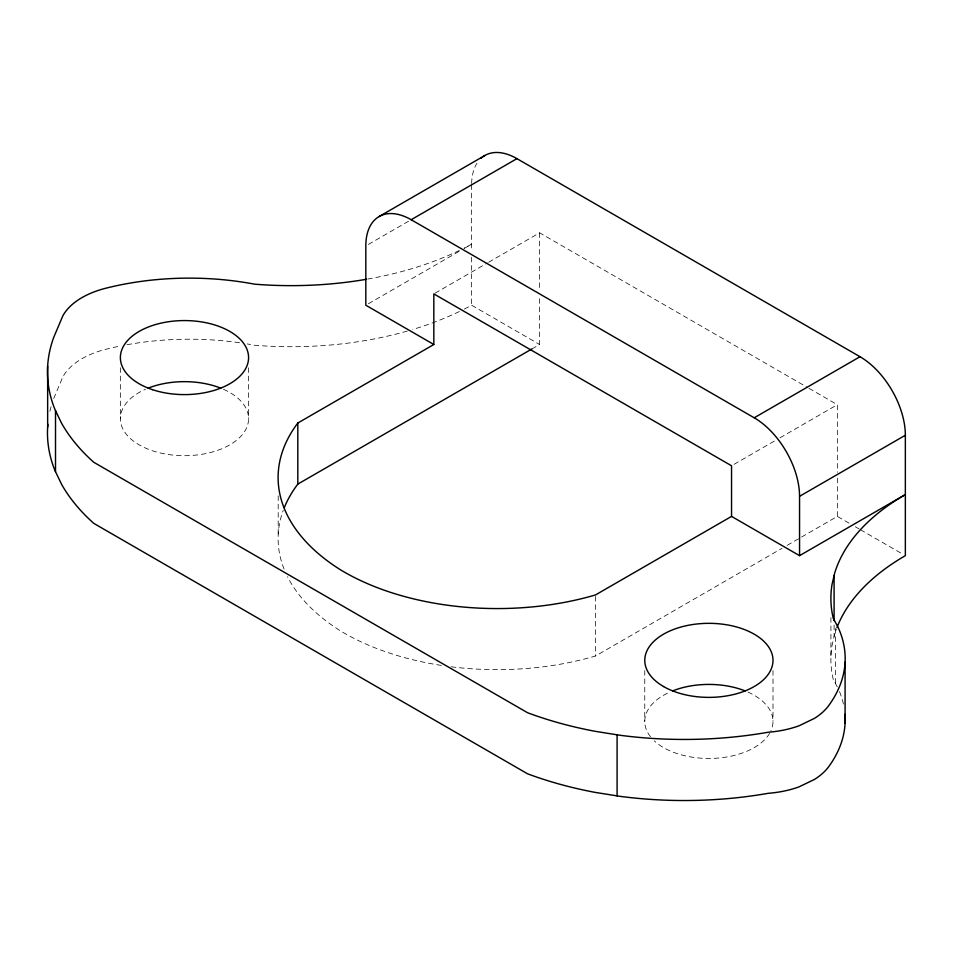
<?xml version="1.0" encoding="UTF-8"?>
<svg xmlns="http://www.w3.org/2000/svg" width="953" height="953" viewBox="0 0 953 953"><rect width="100%" height="100%" fill="white"/><g stroke="black" fill="none" stroke-linecap="round" stroke-linejoin="round"><path stroke-width="0.71" stroke-dasharray="4.76 3.57" d="M53.725 398.449L62.815 376.971A77.431 44.708 0 0 1 105.592 349.358A208.29 120.257 0 0 1 119.768 346.118M368.37 244.433L409.159 220.882M368.37 303.769L462.693 249.305M463.968 248.578L471.604 244.159A262.563 151.587 0 0 1 464.349 247.983M435.104 293.155L487.364 262.98M488.639 262.254L539.612 232.818L807.703 387.585M531.905 348.953L539.612 344.498L539.612 296.002M734.096 464.314L774.884 440.762M779.983 437.82L837.342 404.703L837.342 472.307M451.174 666.79A216.426 124.95 0 0 0 595.53 655.998L782.032 548.32M787.178 545.354L837.342 516.395L850.171 523.805M808.99 388.336L837.342 404.703M464.349 309.058A262.563 151.587 0 0 0 471.604 305.234L539.612 344.498M855.306 526.759L859.153 528.986M860.44 529.725L902.789 554.169M837.282 686.851L833.244 679.37A254.237 146.786 0 0 1 832.017 645.634L834.59 634.46A254.237 146.786 0 0 1 836.436 628.932M837.342 478.18L837.342 516.395M835.59 628.456L835.59 683.718M834.089 625.037L834.089 636.664M830.921 617.627L830.921 656.891M773.002 670.543L773.002 721.433M644.764 670.543L644.764 721.433M595.53 596.375L595.53 655.998M539.612 232.818L539.612 290.129M471.604 184.822L471.604 251.425M471.604 257.25L471.604 305.234M278.193 495.87L278.193 535.133M248.578 367.763L248.578 418.665M120.34 367.763L120.34 418.665M459.37 250.436A262.563 151.587 0 0 1 368.084 278.991M471.628 183.464A64.113 37.024 60 0 1 476.965 163.237M459.37 311.512A262.563 151.587 0 0 1 412.744 329.476M407.36 331.06A262.563 151.587 0 0 1 254.499 345.236A208.29 120.257 0 0 0 247.22 343.938M126.999 344.724A208.29 120.257 0 0 1 239.858 342.794M49.913 411.303A288.306 166.453 0 0 1 51.391 405.561M839.474 691.604A209.696 121.067 0 0 1 843.453 704.148M223.502 389.3A64.113 37.024 0 0 1 231.734 443.681A64.113 37.024 0 0 1 137.196 443.681A64.113 37.024 0 0 1 145.428 389.3M441.37 665.42A216.426 124.95 0 0 1 340.888 631.124A235.963 136.231 0 0 1 287.52 576.696M284.077 569.06A235.963 136.231 0 0 1 283.244 510.355M747.914 692.069A64.113 37.024 0 0 1 770.81 731.022M769.607 733.322A64.113 37.024 0 0 1 716.096 758.219A64.113 37.024 0 0 1 654.306 740.862M650.482 736.717A64.113 37.024 0 0 1 669.852 692.069"/><path stroke-width="1.43" d="M379.103 216.545L484.886 155.47M433.829 344.498L297.812 423.025A235.963 136.231 0 0 0 340.888 570.049A216.426 124.95 0 0 0 595.53 594.922L731.547 516.395L731.547 465.779L433.829 293.893L433.829 344.498L365.821 305.234L365.821 245.898A64.113 37.024 60 0 1 411.16 219.726L516.943 158.651L860.011 356.72A64.113 37.024 60 0 1 905.35 435.247L905.35 555.659A254.237 146.786 0 0 0 836.96 627.55M284.22 507.794A235.963 136.231 0 0 1 297.812 484.112L531.905 348.953M411.16 219.726L754.216 417.795L860.011 356.72M731.547 516.395L799.555 555.659L799.555 496.322L905.35 435.247M799.555 555.659L905.35 494.571A254.237 146.786 0 0 0 834.59 573.384L832.017 584.558A254.237 146.786 0 0 0 833.244 618.294L837.842 626.812A209.696 121.067 0 0 1 828.741 705.542A76.633 44.243 0 0 1 814.422 718.383L799.162 725.733A76.633 44.243 0 0 1 768.189 732.238A288.306 166.453 0 0 1 619.462 735.192L595.291 731.332A288.306 166.453 0 0 1 527.533 712.713L93.787 462.288A288.306 166.453 0 0 1 61.54 423.168L54.845 409.218A288.306 166.453 0 0 1 53.725 337.374L62.815 315.896A77.431 44.708 0 0 1 105.592 288.282A208.29 120.257 0 0 1 254.499 284.161A262.563 151.587 0 0 0 366.631 279.241M845.085 662.156L845.085 723.244M834.089 575.588L834.089 620.665M617.091 734.811L617.091 795.886M297.812 423.025L297.812 484.112M55.512 410.588L55.512 471.664M47.65 366.083L47.65 427.17M754.216 417.795A64.113 37.024 60 0 1 799.555 496.322M47.864 424.276A288.306 166.453 0 0 0 54.845 470.294L61.54 484.243A288.306 166.453 0 0 0 93.787 523.376L527.533 773.788A288.306 166.453 0 0 0 595.291 792.408L619.462 796.267A288.306 166.453 0 0 0 768.189 793.313A76.633 44.243 0 0 0 799.162 786.809L814.422 779.459A76.633 44.243 0 0 0 828.741 766.629A209.696 121.067 0 0 0 844.977 714.309M148.156 388.157A64.113 37.024 0 0 1 220.762 388.157M672.58 690.925A64.113 37.024 0 0 1 745.186 690.925M480.979 158.365A64.113 37.024 60 0 1 516.943 158.651M152.409 389.646A64.113 37.024 0 0 0 248.578 357.589A64.113 37.024 0 0 0 152.409 325.533A64.113 37.024 0 0 0 152.409 389.646M663.538 686.529A64.113 37.024 0 0 0 770.81 669.935A64.113 37.024 0 0 0 692.283 624.596A64.113 37.024 0 0 0 663.538 686.529"/></g></svg>
